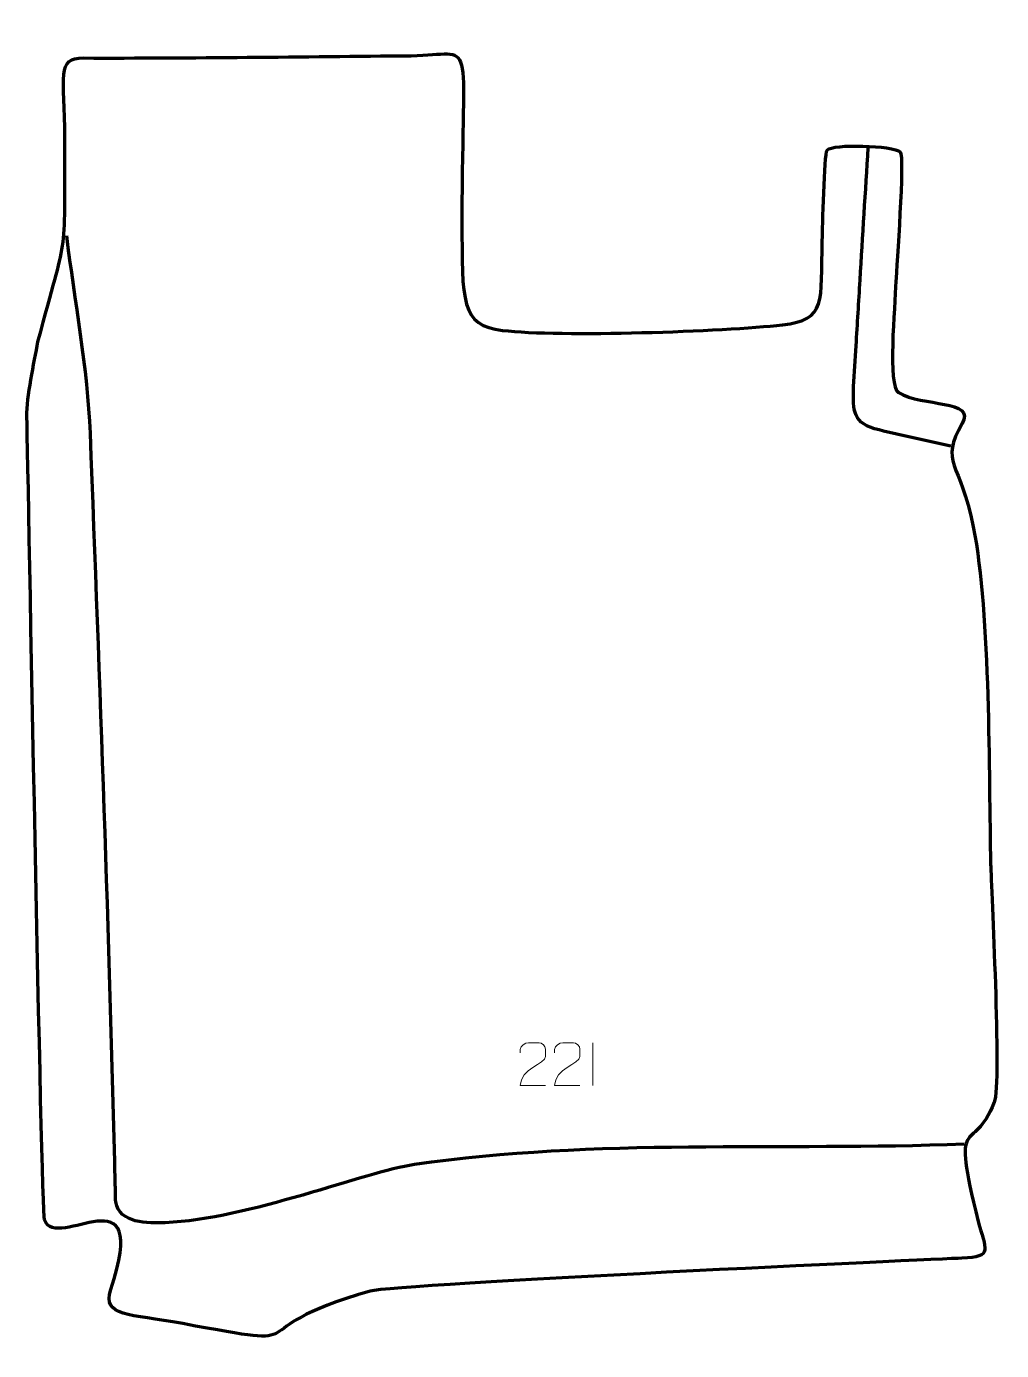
# Model space of a CAD drawing. Header units: millimetres. Extents: x -586 to -19, y -58 to 712.
import ezdxf

# ---------------------------------------------------------------- set-up
doc = ezdxf.new("R2010")
doc.units = ezdxf.units.MM
doc.header["$MEASUREMENT"] = 0
doc.layers.add('layer 2', color=7, linetype='Continuous')
doc.layers.add('layer 3', color=7, linetype='Continuous')

msp = doc.modelspace()

# ---------------------------------------------------------------- linework, layer by layer
at = {"layer": 'layer 2', "color": 142, "lineweight": 158}
for points, knots in [([(-48.4538, 468.0336), (-62.2827, 471.2005), (-76.4201, 474.1203), (-90.1652, 477.4535), (-90.1652, 477.4535), (-105.6408, 481.2062), (-105.4036, 488.1597), (-104.9357, 502.6608), (-104.9357, 502.6608), (-104.6792, 510.6072), (-104.0025, 518.5438), (-103.4927, 526.4777), (-103.4927, 526.4777), (-102.7178, 539.1932), (-101.943, 551.9087), (-101.168, 564.6243), (-101.168, 564.6243), (-99.5989, 590.3733), (-98.0297, 616.1222), (-96.4606, 641.8712)], [0, 0, 0, 0, 0.16666667, 0.16666667, 0.16666667, 0.16666667, 0.33333333, 0.33333333, 0.33333333, 0.33333333, 0.5, 0.5, 0.5, 0.5, 0.66666667, 0.66666667, 0.66666667, 0.66666667, 1, 1, 1, 1]), ([(-40.5991, 61.7374), (-147.2554, 57.766), (-254.9364, 65.141), (-360.5704, 49.8843), (-360.5704, 49.8843), (-388.4578, 45.8565), (-457.5979, 17.9322), (-505.4936, 16.0645), (-505.4936, 16.0645), (-515.6421, 15.6687), (-532.2759, 15.4763), (-534.2298, 28.211), (-534.2298, 28.211), (-534.7019, 31.2888), (-534.5256, 34.8287), (-534.5703, 37.9709), (-534.5703, 37.9709), (-538.0686, 183.5845), (-543.4267, 330.0352), (-549.0982, 475.5646), (-549.0982, 475.5646), (-550.5547, 512.9376), (-558.1779, 552.8761), (-562.8328, 590.5038)], [0, 0, 0, 0, 0.14285714, 0.14285714, 0.14285714, 0.14285714, 0.28571429, 0.28571429, 0.28571429, 0.28571429, 0.42857143, 0.42857143, 0.42857143, 0.42857143, 0.57142857, 0.57142857, 0.57142857, 0.57142857, 0.71428571, 0.71428571, 0.71428571, 0.71428571, 1, 1, 1, 1])]:
    msp.add_open_spline(points, degree=3, knots=knots, dxfattribs=at)
at = {"layer": 'layer 3', "color": 242, "lineweight": 158}
msp.add_open_spline([(-579.5839, 528.777), (-581.8084, 516.5615), (-586.2731, 496.5138), (-586.0243, 485.2766), (-586.0243, 485.2766), (-585.2141, 448.6731), (-577.5618, 22.9569), (-575.8085, 17.7681), (-575.8085, 17.7681), (-569.1193, -2.0288), (-513.6453, 48.7681), (-537.1336, -22.8842), (-537.1336, -22.8842), (-542.3751, -38.8738), (-526.7976, -36.7889), (-495.2959, -42.6604), (-495.2959, -42.6604), (-411.3094, -58.3145), (-468.8292, -47.2666), (-386.2477, -23.7647), (-386.2477, -23.7647), (-371.8321, -19.6622), (-55.3895, -5.0318), (-42.0117, -4.6172), (-42.0117, -4.6172), (-23.1433, -4.0324), (-28.4515, 0.9508), (-32.3881, 16.7351), (-32.3881, 16.7351), (-48.8596, 82.7796), (-35.775, 53.7381), (-23.0968, 86.2196), (-23.0968, 86.2196), (-18.885, 97.0106), (-24.9227, 212.3544), (-25.2115, 224.598), (-25.2115, 224.598), (-26.4348, 276.465), (-25.1569, 369.725), (-35.2931, 420.9964), (-35.2931, 420.9964), (-42.849, 459.2163), (-55.1505, 458.144), (-41.7975, 481.1928), (-41.7975, 481.1928), (-33.7088, 495.1547), (-64.8425, 490.8926), (-78.8594, 499.2149), (-78.8594, 499.2149), (-85.2862, 503.0308), (-80.8499, 548.7673), (-80.3974, 563.838), (-80.3974, 563.838), (-80.0096, 571.7513), (-75.1786, 636.6883), (-77.8197, 639.2407), (-77.8197, 639.2407), (-81.7575, 643.0467), (-117.5165, 644.1318), (-120.357, 640.345), (-120.357, 640.345), (-122.1269, 637.9858), (-122.9635, 593.8164), (-123.1561, 588.0573), (-123.1561, 588.0573), (-124.13, 551.5143), (-120.502, 541.6052), (-146.3177, 538.6541), (-146.3177, 538.6541), (-180.5329, 534.743), (-276.0013, 531.4651), (-309.245, 535.391), (-309.245, 535.391), (-333.5703, 538.2639), (-332.8093, 551.7452), (-332.8583, 599.4373), (-332.8583, 599.4373), (-332.9743, 712.2694), (-323.6153, 695.6164), (-362.4268, 695.2668), (-362.4268, 695.2668), (-425.5111, 694.6986), (-490.0585, 693.7621), (-553.0356, 693.9362), (-553.0356, 693.9362), (-568.9392, 693.9802), (-563.9971, 683.8935), (-563.9957, 646.7815), (-563.9957, 646.7815), (-563.9929, 571.9999), (-562.1942, 595.2183), (-579.5839, 528.777)], degree=3, knots=[0, 0, 0, 0, 0.04166667, 0.04166667, 0.04166667, 0.04166667, 0.08333333, 0.08333333, 0.08333333, 0.08333333, 0.125, 0.125, 0.125, 0.125, 0.16666667, 0.16666667, 0.16666667, 0.16666667, 0.20833333, 0.20833333, 0.20833333, 0.20833333, 0.25, 0.25, 0.25, 0.25, 0.29166667, 0.29166667, 0.29166667, 0.29166667, 0.33333333, 0.33333333, 0.33333333, 0.33333333, 0.375, 0.375, 0.375, 0.375, 0.41666667, 0.41666667, 0.41666667, 0.41666667, 0.45833333, 0.45833333, 0.45833333, 0.45833333, 0.5, 0.5, 0.5, 0.5, 0.54166667, 0.54166667, 0.54166667, 0.54166667, 0.58333333, 0.58333333, 0.58333333, 0.58333333, 0.625, 0.625, 0.625, 0.625, 0.66666667, 0.66666667, 0.66666667, 0.66666667, 0.70833333, 0.70833333, 0.70833333, 0.70833333, 0.75, 0.75, 0.75, 0.75, 0.79166667, 0.79166667, 0.79166667, 0.79166667, 0.83333333, 0.83333333, 0.83333333, 0.83333333, 0.875, 0.875, 0.875, 0.875, 0.91666667, 0.91666667, 0.91666667, 0.91666667, 1, 1, 1, 1], dxfattribs=at)
at = {"layer": 'layer 3', "color": 250, "lineweight": 9}
for points in [[(-284.1853, 95.8445), (-289.0997, 95.8448), (-294.0141, 95.8448), (-298.9282, 95.8445), (-298.9282, 95.8445), (-298.9282, 105.7768), (-284.2772, 108.418), (-284.1853, 112.7283), (-284.1853, 112.7283), (-284.1856, 114.1524), (-284.1856, 115.5761), (-284.1853, 116.9994), (-284.1853, 116.9994), (-284.2022, 119.0765), (-286.325, 120.8013), (-287.996, 120.8186), (-287.996, 120.8186), (-290.0692, 120.8182), (-292.1421, 120.8182), (-294.2145, 120.8186), (-294.2145, 120.8186), (-296.0366, 120.8351), (-298.8613, 119.043), (-298.9282, 116.9494), (-298.9282, 116.9494), (-298.9282, 116.9494), (-298.9282, 114.8946), (-298.9282, 114.8946)], [(-264.1853, 95.8445), (-269.0997, 95.8448), (-274.0141, 95.8448), (-278.9282, 95.8445), (-278.9282, 95.8445), (-278.9282, 105.7768), (-264.2772, 108.418), (-264.1853, 112.7283), (-264.1853, 112.7283), (-264.1856, 114.1524), (-264.1856, 115.5761), (-264.1853, 116.9994), (-264.1853, 116.9994), (-264.2022, 119.0765), (-266.325, 120.8013), (-267.996, 120.8186), (-267.996, 120.8186), (-270.0692, 120.8182), (-272.1421, 120.8182), (-274.2145, 120.8186), (-274.2145, 120.8186), (-276.0366, 120.8351), (-278.8613, 119.043), (-278.9282, 116.9494), (-278.9282, 116.9494), (-278.9282, 116.9494), (-278.9282, 114.8946), (-278.9282, 114.8946)]]:
    msp.add_open_spline(points, degree=3, knots=[0, 0, 0, 0, 0.125, 0.125, 0.125, 0.125, 0.25, 0.25, 0.25, 0.25, 0.375, 0.375, 0.375, 0.375, 0.5, 0.5, 0.5, 0.5, 0.625, 0.625, 0.625, 0.625, 0.75, 0.75, 0.75, 0.75, 1, 1, 1, 1], dxfattribs=at)
msp.add_open_spline([(-256.694, 120.8186), (-256.694, 120.8186), (-256.694, 95.8445), (-256.694, 95.8445)], degree=3, dxfattribs=at)

doc.saveas('drawing.dxf')
